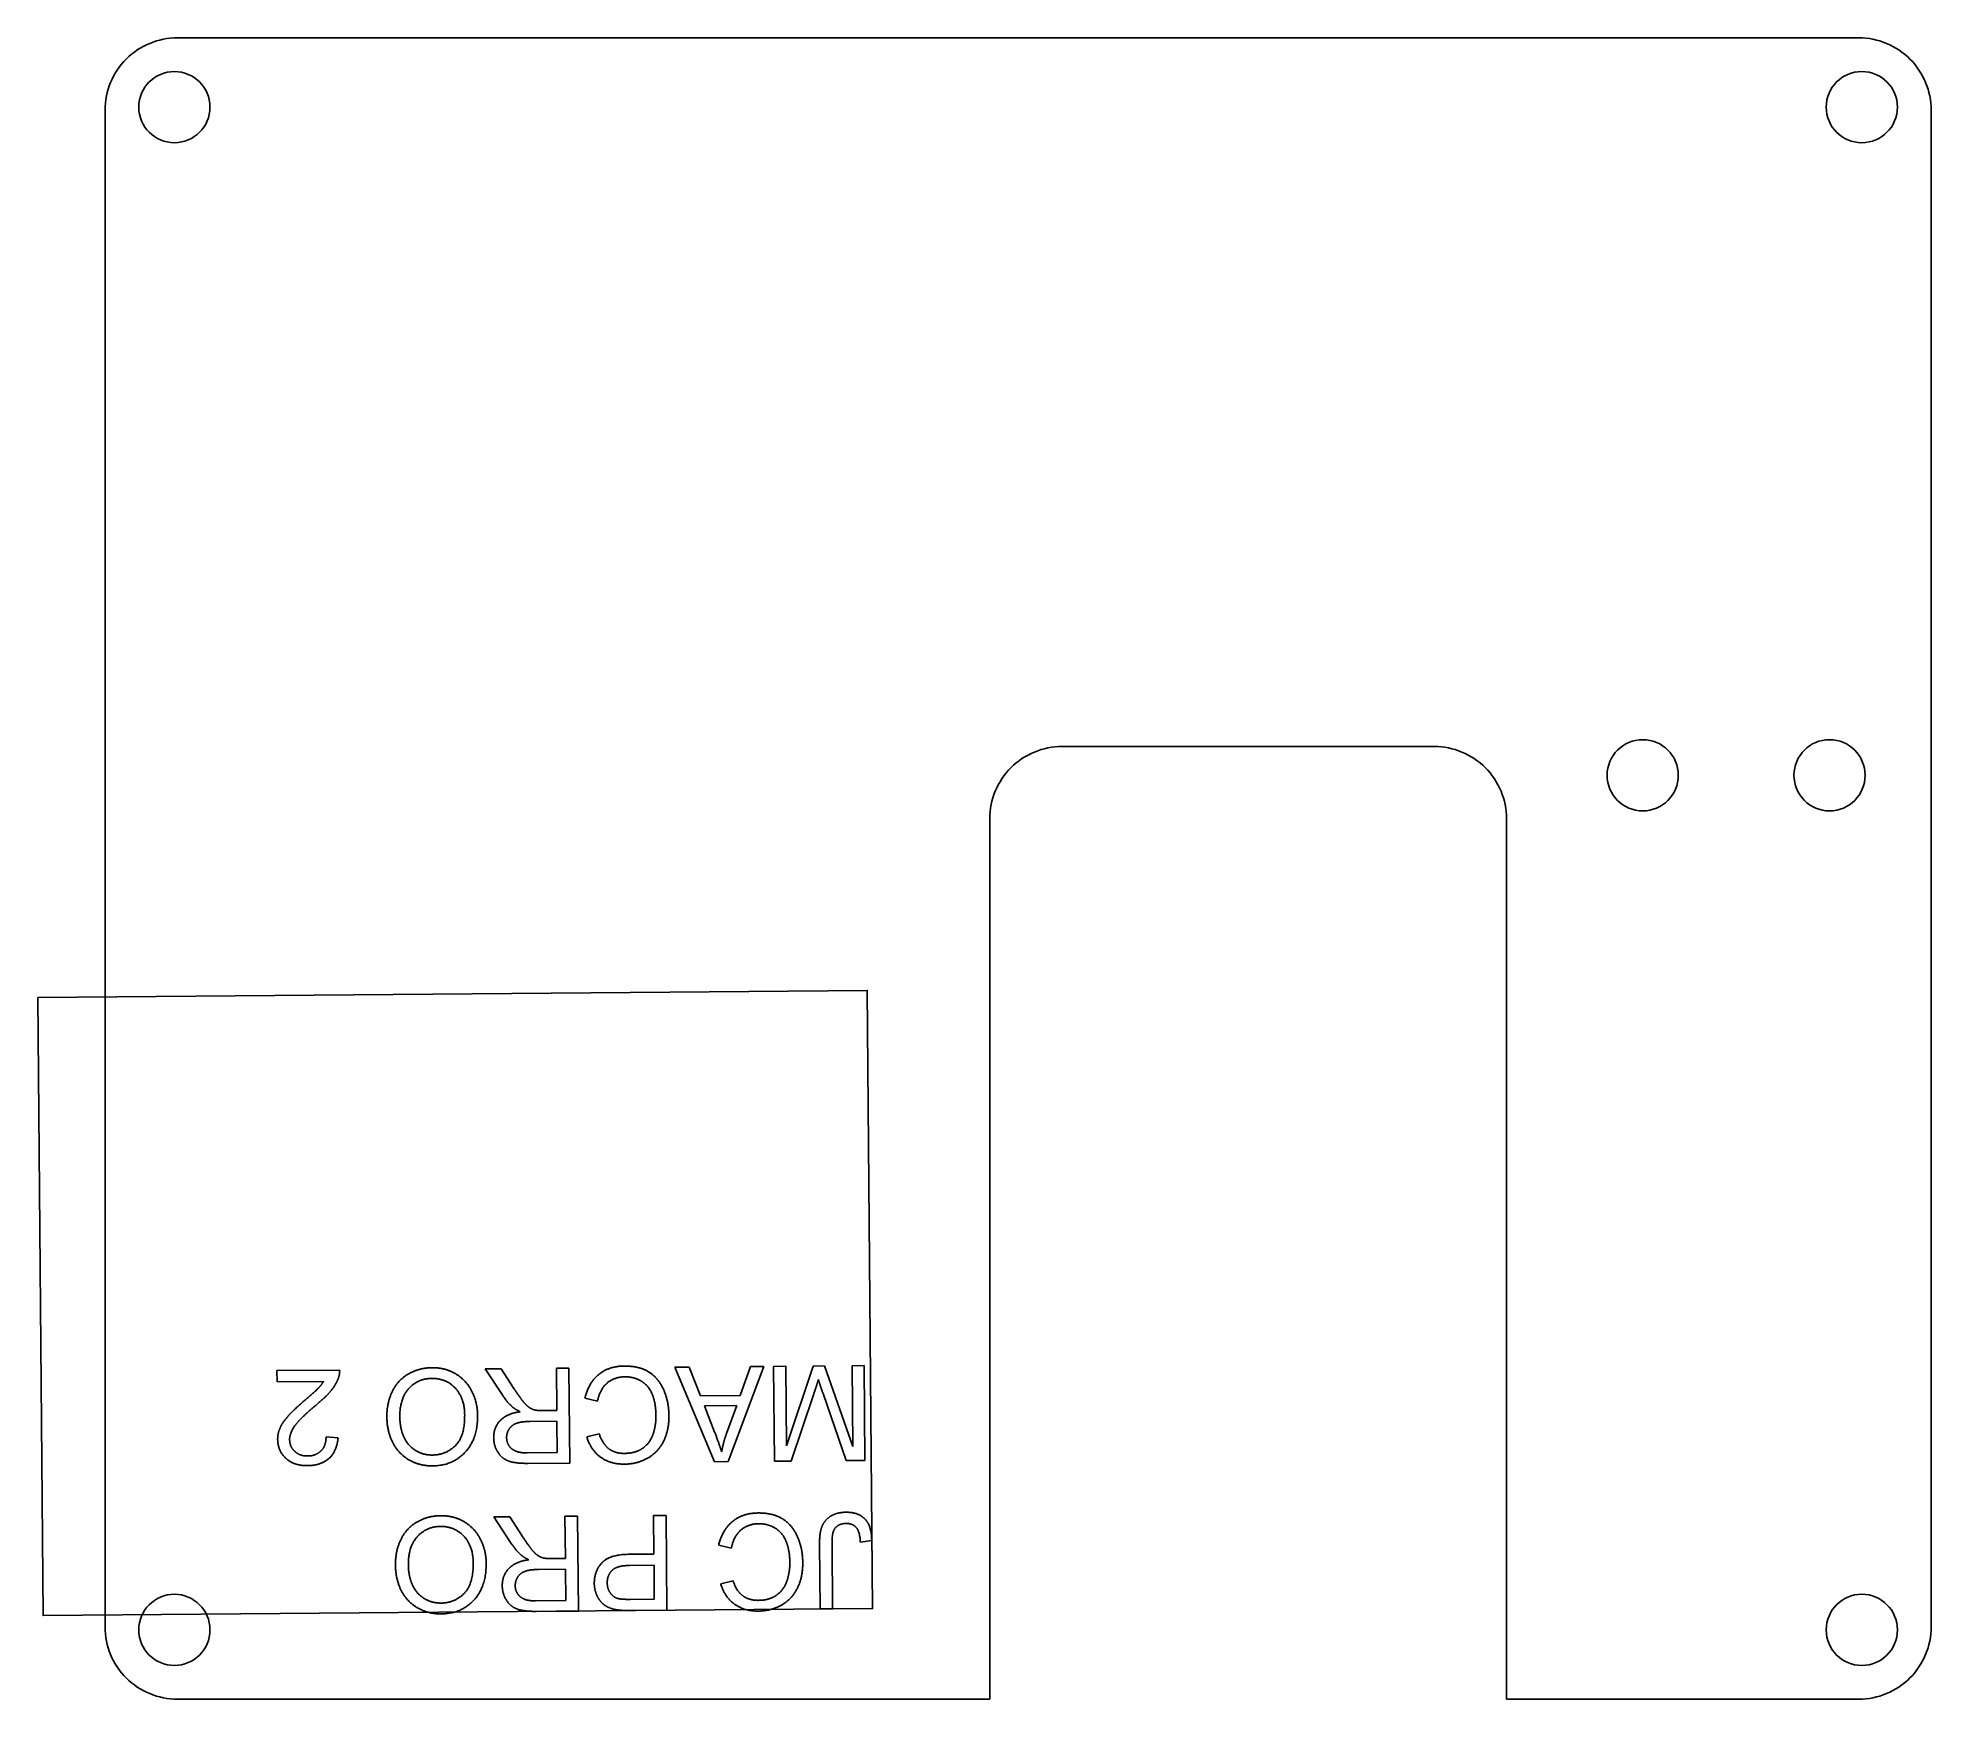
# Model space of a CAD drawing. Header units: millimetres. Extents: x -175.6 to -95.8, y 46.7 to 116.7.
import ezdxf

# ---------------------------------------------------------------- set-up
doc = ezdxf.new("R2010")
doc.units = ezdxf.units.MM
doc.layers.get('0').update_dxf_attribs({"linetype": 'CONTINUOUS'})

msp = doc.modelspace()

# ---------------------------------------------------------------- linework, layer by layer
for p, q in [((-148.702, 60.666), (-148.099, 60.672)), ((-147.031, 56.681), (-148.702, 60.666)), ((-148.099, 60.672), (-147.623, 59.464)), ((-144.959, 60.698), (-146.461, 56.685)), ((-145.95, 59.478), (-145.521, 60.694)), ((-145.521, 60.694), (-144.959, 60.698)), ((-144.544, 60.702), (-144.034, 60.706)), ((-144.51, 56.702), (-144.544, 60.702)), ((-144.034, 60.706), (-144.005, 57.359)), ((-144.005, 57.359), (-142.872, 60.716)), ((-142.872, 60.716), (-142.394, 60.72)), ((-142.394, 60.72), (-141.208, 57.325)), ((-141.238, 60.73), (-140.727, 60.735)), ((-141.208, 57.325), (-141.238, 60.73)), ((-140.727, 60.735), (-140.693, 56.735)), ((-165.477, 60.523), (-162.833, 60.545)), ((-165.473, 60.051), (-165.477, 60.523)), ((-163.511, 60.068), (-165.473, 60.051)), ((-156.694, 60.598), (-156.028, 60.604)), ((-155.989, 59.515), (-156.694, 60.598)), ((-156.028, 60.604), (-155.492, 59.776)), ((-153.698, 60.624), (-153.169, 60.628)), ((-153.683, 58.847), (-153.698, 60.624)), ((-153.169, 60.628), (-153.135, 56.628)), ((-151.967, 59.236), (-152.498, 59.365)), ((-147.623, 59.464), (-145.95, 59.478)), ((-142.864, 59.499), (-143.798, 56.708)), ((-141.49, 56.728), (-142.461, 59.552)), ((-153.679, 58.389), (-154.817, 58.379)), ((-154.297, 58.842), (-153.683, 58.847)), ((-153.668, 57.066), (-153.679, 58.389)), ((-146.099, 59.046), (-147.455, 59.034)), ((-147.455, 59.034), (-147.028, 57.93)), ((-146.528, 57.869), (-146.099, 59.046)), ((-163.406, 57.733), (-162.901, 57.685)), ((-152.416, 57.731), (-151.895, 57.859)), ((-154.934, 57.055), (-153.668, 57.066)), ((-146.461, 56.685), (-147.031, 56.681)), ((-143.798, 56.708), (-144.51, 56.702)), ((-140.693, 56.735), (-141.49, 56.728)), ((-153.135, 56.628), (-154.908, 56.613)), ((-156.332, 54.358), (-155.667, 54.364)), ((-155.627, 53.275), (-156.332, 54.358)), ((-155.667, 54.364), (-155.13, 53.536)), ((-153.336, 54.384), (-152.807, 54.388)), ((-153.321, 52.607), (-153.336, 54.384)), ((-152.807, 54.388), (-152.773, 50.388)), ((-149.601, 54.416), (-149.072, 54.42)), ((-149.587, 52.789), (-149.601, 54.416)), ((-149.072, 54.42), (-149.038, 50.42)), ((-150.613, 52.781), (-149.587, 52.789)), ((-146.326, 53.041), (-146.857, 53.17)), ((-142.585, 50.476), (-142.608, 53.201)), ((-142.079, 53.236), (-142.056, 50.48)), ((-140.41, 53.359), (-140.887, 53.29)), ((-153.317, 52.149), (-154.455, 52.139)), ((-153.935, 52.602), (-153.321, 52.607)), ((-153.306, 50.826), (-153.317, 52.149)), ((-149.583, 52.317), (-150.617, 52.309)), ((-149.571, 50.888), (-149.583, 52.317)), ((-146.774, 51.537), (-146.254, 51.664)), ((-154.572, 50.815), (-153.306, 50.826)), ((-152.773, 50.388), (-154.546, 50.373)), ((-150.594, 50.879), (-149.571, 50.888)), ((-149.038, 50.42), (-150.547, 50.407)), ((-142.056, 50.48), (-142.585, 50.476))]:
    msp.add_line(p, q)
msp.add_lwpolyline([(-113.654, 46.672), (-113.654, 83.788, 0.414214), (-116.702, 86.836), (-132.386, 86.836, 0.414214), (-135.434, 83.788), (-135.434, 46.672), (-169.672, 46.672, -0.414214), (-172.72, 49.721), (-172.72, 113.665, -0.414214), (-169.672, 116.713), (-98.806, 116.713, -0.414214), (-95.758, 113.665), (-95.758, 49.721, -0.414214), (-98.806, 46.672)], format="xyb", close=True)
msp.add_lwpolyline([(-175.552, 76.255), (-140.598, 76.554), (-140.375, 50.494), (-175.329, 50.195)], close=True)
for centre in [(-169.799, 113.792), (-98.679, 113.792), (-107.914, 85.623), (-100.04, 85.623), (-169.799, 49.594), (-98.679, 49.594)]:
    msp.add_circle(centre, 1.5)
for points in [[(-159.917, 60.393), (-159.469, 60.642), (-158.948, 60.647)], [(-158.948, 60.647), (-158.383, 60.652), (-157.936, 60.383)], [(-151.906, 60.366), (-151.478, 60.711), (-150.853, 60.716)], [(-150.853, 60.716), (-150.206, 60.722), (-149.798, 60.463)], [(-163.716, 59.801), (-163.592, 59.933), (-163.511, 60.068)], [(-162.887, 60.204), (-162.986, 59.933), (-163.205, 59.669)], [(-162.833, 60.545), (-162.826, 60.368), (-162.887, 60.204)], [(-160.607, 59.659), (-160.366, 60.141), (-159.917, 60.393)], [(-158.942, 60.194), (-159.539, 60.189), (-159.92, 59.765)], [(-157.961, 59.788), (-158.355, 60.199), (-158.942, 60.194)], [(-157.936, 60.383), (-157.489, 60.114), (-157.256, 59.644)], [(-152.498, 59.365), (-152.337, 60.019), (-151.906, 60.366)], [(-151.556, 60.001), (-151.862, 59.742), (-151.967, 59.236)], [(-150.805, 60.264), (-151.25, 60.26), (-151.556, 60.001)], [(-150.125, 60.081), (-150.44, 60.267), (-150.805, 60.264)], [(-149.656, 59.518), (-149.809, 59.896), (-150.125, 60.081)], [(-149.798, 60.463), (-149.392, 60.202), (-149.174, 59.705)], [(-142.657, 60.142), (-142.723, 59.924), (-142.864, 59.499)], [(-142.461, 59.552), (-142.595, 59.946), (-142.657, 60.142)], [(-165.029, 58.581), (-164.805, 58.84), (-164.279, 59.292)], [(-163.843, 59.058), (-164.491, 58.518), (-164.717, 58.205)], [(-164.279, 59.292), (-163.84, 59.666), (-163.716, 59.801)], [(-163.205, 59.669), (-163.426, 59.405), (-163.843, 59.058)], [(-160.843, 58.568), (-160.848, 59.176), (-160.607, 59.659)], [(-159.92, 59.765), (-160.304, 59.342), (-160.297, 58.57)], [(-157.564, 58.65), (-157.57, 59.374), (-157.961, 59.788)], [(-157.256, 59.644), (-157.023, 59.174), (-157.018, 58.647)], [(-155.545, 58.987), (-155.779, 59.198), (-155.989, 59.515)], [(-155.492, 59.776), (-155.257, 59.418), (-155.105, 59.228)], [(-155.105, 59.228), (-154.953, 59.038), (-154.833, 58.963)], [(-149.501, 58.627), (-149.505, 59.137), (-149.656, 59.518)], [(-149.174, 59.705), (-148.96, 59.207), (-148.955, 58.634)], [(-165.352, 58.09), (-165.256, 58.323), (-165.029, 58.581)], [(-160.599, 57.498), (-160.838, 57.968), (-160.843, 58.568)], [(-160.297, 58.57), (-160.293, 58.081), (-160.124, 57.72)], [(-157.957, 57.359), (-157.556, 57.747), (-157.564, 58.65)], [(-157.018, 58.647), (-157.01, 57.651), (-157.54, 57.084)], [(-156.342, 57.692), (-156.345, 58.118), (-156.072, 58.412)], [(-156.072, 58.412), (-155.799, 58.707), (-155.224, 58.791)], [(-155.384, 58.301), (-155.588, 58.223), (-155.693, 58.058)], [(-155.224, 58.791), (-155.435, 58.89), (-155.545, 58.987)], [(-154.817, 58.379), (-155.18, 58.376), (-155.384, 58.301)], [(-154.833, 58.963), (-154.715, 58.888), (-154.592, 58.859)], [(-154.592, 58.859), (-154.502, 58.84), (-154.297, 58.842)], [(-149.62, 57.859), (-149.497, 58.231), (-149.501, 58.627)], [(-148.955, 58.634), (-148.95, 58.009), (-149.183, 57.543)], [(-165.446, 57.617), (-165.448, 57.857), (-165.352, 58.09)], [(-165.104, 56.829), (-165.442, 57.145), (-165.446, 57.617)], [(-164.717, 58.205), (-164.944, 57.889), (-164.942, 57.611)], [(-164.942, 57.611), (-164.939, 57.319), (-164.727, 57.121)], [(-163.617, 57.142), (-163.406, 57.356), (-163.406, 57.733)], [(-162.901, 57.685), (-162.948, 57.12), (-163.284, 56.822)], [(-159.916, 56.764), (-160.363, 57.025), (-160.599, 57.498)], [(-160.124, 57.72), (-159.957, 57.356), (-159.636, 57.159)], [(-156.17, 57.091), (-156.339, 57.362), (-156.342, 57.692)], [(-155.693, 58.058), (-155.798, 57.891), (-155.796, 57.697)], [(-155.796, 57.697), (-155.794, 57.413), (-155.585, 57.232)], [(-151.838, 56.877), (-152.25, 57.179), (-152.416, 57.731)], [(-151.895, 57.859), (-151.753, 57.423), (-151.486, 57.226)], [(-150.049, 57.26), (-149.742, 57.484), (-149.62, 57.859)], [(-149.183, 57.543), (-149.419, 57.075), (-149.857, 56.831)], [(-147.028, 57.93), (-146.833, 57.427), (-146.737, 57.103)], [(-146.737, 57.103), (-146.664, 57.489), (-146.528, 57.869)], [(-164.19, 56.517), (-164.766, 56.512), (-165.104, 56.829)], [(-164.727, 57.121), (-164.518, 56.921), (-164.183, 56.924)], [(-163.284, 56.822), (-163.62, 56.522), (-164.19, 56.517)], [(-164.183, 56.924), (-163.828, 56.927), (-163.617, 57.142)], [(-158.916, 56.508), (-159.469, 56.503), (-159.916, 56.764)], [(-159.636, 57.159), (-159.318, 56.96), (-158.922, 56.964)], [(-158.922, 56.964), (-158.36, 56.968), (-157.957, 57.359)], [(-157.54, 57.084), (-158.07, 56.515), (-158.916, 56.508)], [(-155.722, 56.715), (-156.001, 56.819), (-156.17, 57.091)], [(-154.908, 56.613), (-155.443, 56.609), (-155.722, 56.715)], [(-155.585, 57.232), (-155.378, 57.051), (-154.934, 57.055)], [(-150.826, 56.58), (-151.426, 56.575), (-151.838, 56.877)], [(-151.486, 57.226), (-151.22, 57.029), (-150.819, 57.033)], [(-149.857, 56.831), (-150.297, 56.584), (-150.826, 56.58)], [(-150.819, 57.033), (-150.358, 57.037), (-150.049, 57.26)], [(-159.556, 54.153), (-159.108, 54.402), (-158.586, 54.407)], [(-158.586, 54.407), (-158.022, 54.412), (-157.575, 54.143)], [(-146.265, 54.171), (-145.837, 54.516), (-145.212, 54.521)], [(-145.212, 54.521), (-144.565, 54.527), (-144.156, 54.268)], [(-144.156, 54.268), (-143.75, 54.007), (-143.533, 53.51)], [(-142.492, 53.98), (-142.375, 54.256), (-142.111, 54.403)], [(-142.111, 54.403), (-141.85, 54.55), (-141.496, 54.553)], [(-141.496, 54.553), (-140.969, 54.558), (-140.686, 54.257)], [(-160.245, 53.419), (-160.004, 53.901), (-159.556, 54.153)], [(-159.559, 53.525), (-159.942, 53.102), (-159.936, 52.33)], [(-158.58, 53.954), (-159.177, 53.949), (-159.559, 53.525)], [(-157.6, 53.548), (-157.993, 53.959), (-158.58, 53.954)], [(-157.202, 52.411), (-157.209, 53.134), (-157.6, 53.548)], [(-157.575, 54.143), (-157.128, 53.874), (-156.894, 53.404)], [(-155.13, 53.536), (-154.895, 53.178), (-154.743, 52.988)], [(-146.857, 53.17), (-146.696, 53.824), (-146.265, 54.171)], [(-145.915, 53.806), (-146.221, 53.547), (-146.326, 53.041)], [(-145.164, 54.069), (-145.609, 54.065), (-145.915, 53.806)], [(-144.483, 53.886), (-144.799, 54.072), (-145.164, 54.069)], [(-144.015, 53.323), (-144.168, 53.701), (-144.483, 53.886)], [(-143.533, 53.51), (-143.319, 53.012), (-143.314, 52.439)], [(-142.608, 53.201), (-142.613, 53.703), (-142.492, 53.98)], [(-142.029, 53.738), (-142.082, 53.58), (-142.079, 53.236)], [(-141.832, 53.988), (-141.976, 53.894), (-142.029, 53.738)], [(-141.489, 54.081), (-141.688, 54.079), (-141.832, 53.988)], [(-141.065, 53.916), (-141.219, 54.084), (-141.489, 54.081)], [(-140.887, 53.29), (-140.91, 53.748), (-141.065, 53.916)], [(-140.686, 54.257), (-140.405, 53.957), (-140.41, 53.359)], [(-160.481, 52.328), (-160.487, 52.936), (-160.245, 53.419)], [(-156.894, 53.404), (-156.661, 52.934), (-156.657, 52.407)], [(-155.183, 52.747), (-155.417, 52.958), (-155.627, 53.275)], [(-154.862, 52.551), (-155.073, 52.65), (-155.183, 52.747)], [(-154.743, 52.988), (-154.592, 52.798), (-154.471, 52.723)], [(-154.471, 52.723), (-154.353, 52.648), (-154.23, 52.619)], [(-151.783, 52.419), (-151.462, 52.773), (-150.613, 52.781)], [(-143.86, 52.432), (-143.864, 52.942), (-144.015, 53.323)], [(-160.238, 51.258), (-160.476, 51.728), (-160.481, 52.328)], [(-159.936, 52.33), (-159.932, 51.841), (-159.762, 51.48)], [(-157.595, 51.119), (-157.195, 51.507), (-157.202, 52.411)], [(-156.657, 52.407), (-156.648, 51.411), (-157.178, 50.845)], [(-155.98, 51.452), (-155.984, 51.878), (-155.711, 52.172)], [(-155.711, 52.172), (-155.437, 52.467), (-154.862, 52.551)], [(-155.022, 52.061), (-155.226, 51.983), (-155.331, 51.818)], [(-154.455, 52.139), (-154.818, 52.136), (-155.022, 52.061)], [(-154.23, 52.619), (-154.14, 52.6), (-153.935, 52.602)], [(-152.101, 51.551), (-152.105, 52.061), (-151.783, 52.419)], [(-151.344, 52.111), (-151.558, 51.919), (-151.555, 51.572)], [(-150.617, 52.309), (-151.13, 52.304), (-151.344, 52.111)], [(-143.979, 51.664), (-143.856, 52.036), (-143.86, 52.432)], [(-143.314, 52.439), (-143.309, 51.815), (-143.542, 51.349)], [(-159.555, 50.524), (-160.002, 50.785), (-160.238, 51.258)], [(-159.762, 51.48), (-159.595, 51.116), (-159.274, 50.919)], [(-158.56, 50.724), (-157.998, 50.728), (-157.595, 51.119)], [(-155.808, 50.851), (-155.977, 51.122), (-155.98, 51.452)], [(-155.331, 51.818), (-155.436, 51.651), (-155.434, 51.457)], [(-155.434, 51.457), (-155.432, 51.173), (-155.223, 50.992)], [(-151.973, 51.006), (-152.098, 51.254), (-152.101, 51.551)], [(-151.555, 51.572), (-151.553, 51.321), (-151.423, 51.145)], [(-151.423, 51.145), (-151.296, 50.966), (-151.088, 50.91)], [(-146.197, 50.682), (-146.609, 50.984), (-146.774, 51.537)], [(-146.254, 51.664), (-146.111, 51.228), (-145.845, 51.032)], [(-144.407, 51.066), (-144.101, 51.289), (-143.979, 51.664)], [(-143.542, 51.349), (-143.778, 50.88), (-144.215, 50.636)], [(-158.554, 50.268), (-159.108, 50.263), (-159.555, 50.524)], [(-159.274, 50.919), (-158.956, 50.72), (-158.56, 50.724)], [(-157.178, 50.845), (-157.708, 50.275), (-158.554, 50.268)], [(-155.36, 50.475), (-155.64, 50.579), (-155.808, 50.851)], [(-154.546, 50.373), (-155.081, 50.369), (-155.36, 50.475)], [(-155.223, 50.992), (-155.017, 50.811), (-154.572, 50.815)], [(-151.651, 50.624), (-151.851, 50.759), (-151.973, 51.006)], [(-151.155, 50.44), (-151.45, 50.487), (-151.651, 50.624)], [(-150.547, 50.407), (-150.945, 50.404), (-151.155, 50.44)], [(-151.088, 50.91), (-150.954, 50.876), (-150.594, 50.879)], [(-145.185, 50.385), (-145.785, 50.38), (-146.197, 50.682)], [(-145.845, 51.032), (-145.579, 50.835), (-145.178, 50.838)], [(-144.215, 50.636), (-144.655, 50.39), (-145.185, 50.385)], [(-145.178, 50.838), (-144.716, 50.842), (-144.407, 51.066)]]:
    msp.add_open_spline(points, degree=2)

doc.saveas('drawing.dxf')
